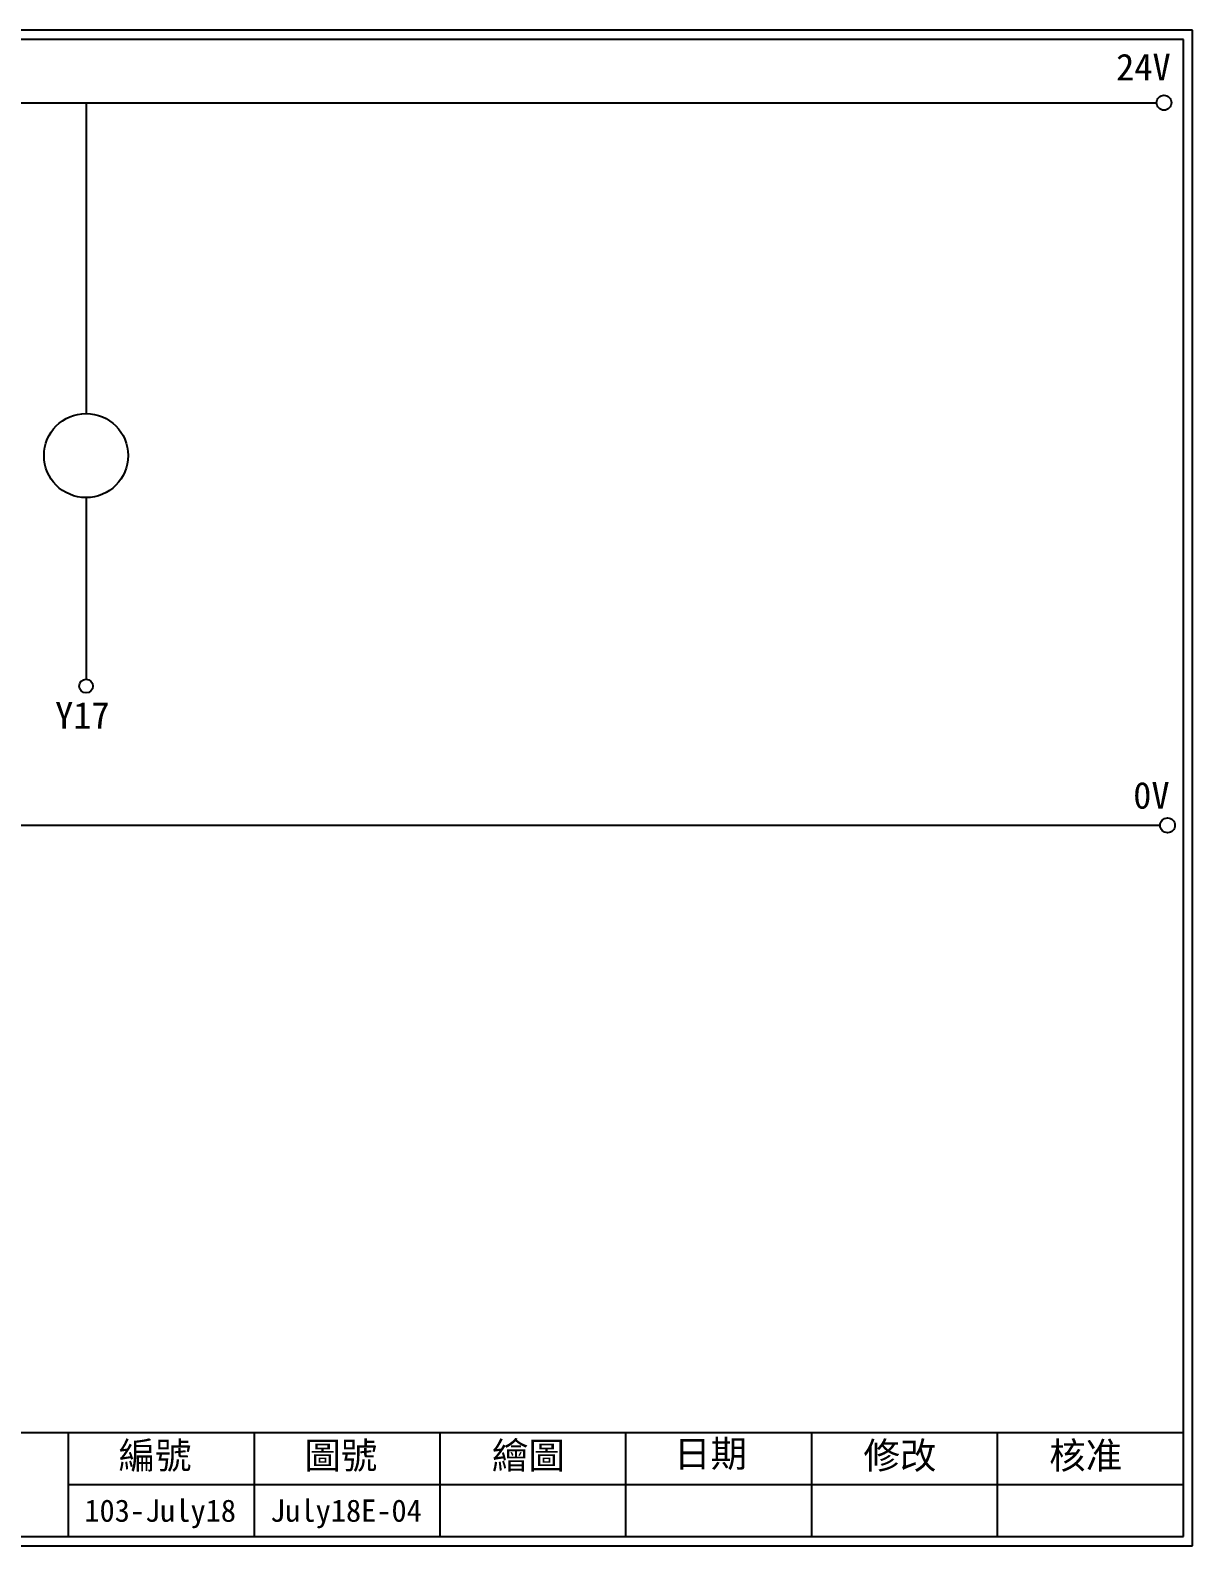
# Model space of a CAD drawing. Extents: x 926 to 1213, y 3 to 207.
# Drawn here: x 1056.3 to 1212.7, y 3 to 207 of the extents above; entities that cross this region are included whole.
import ezdxf

# ---------------------------------------------------------------- set-up
doc = ezdxf.new("R2010")
doc.units = 0
doc.layers.get('0').update_dxf_attribs({"linetype": 'CONTINUOUS'})
doc.layers.add('圖框層', color=7, linetype='CONTINUOUS')
doc.layers.add('標尺寸層', color=3, linetype='CONTINUOUS')
doc.styles.add('STSL', font='kaiu.ttf')

msp = doc.modelspace()

# ---------------------------------------------------------------- linework, layer by layer
for centre in [(1208.88, 197.22), (1209.36, 99.96)]:
    msp.add_circle(centre, 1)
at = {"layer": '圖框層', "color": 7}
for p, q in [((1212.74, 206.97), (925.74, 206.97)), ((1212.74, 3), (1212.74, 206.97)), ((1211.49, 205.72), (926.99, 205.72)), ((1211.49, 4.25), (1211.49, 205.72)), ((926.99, 18.25), (1211.49, 18.25)), ((1061.49, 4.25), (1061.49, 18.25)), ((1086.49, 4.25), (1086.49, 18.25)), ((1111.49, 4.25), (1111.49, 18.25)), ((1136.49, 4.25), (1136.49, 18.25)), ((1161.49, 4.25), (1161.49, 18.25)), ((1186.49, 4.25), (1186.49, 18.25)), ((1061.49, 11.25), (1211.49, 11.25)), ((926.99, 4.25), (1211.49, 4.25)), ((925.74, 3), (1212.74, 3))]:
    msp.add_line(p, q, dxfattribs=at)
at = {"layer": '標尺寸層', "color": 7}
for p, q in [((930.28, 197.22), (1207.88, 197.22)), ((1063.84, 197.22), (1063.84, 155.39)), ((1063.84, 144.07), (1063.84, 119.62)), ((930.49, 99.96), (1208.36, 99.96))]:
    msp.add_line(p, q, dxfattribs=at)
for centre, radius in [((1063.84, 149.73), 5.66), ((1063.84, 118.7), 0.92)]:
    msp.add_circle(centre, radius, dxfattribs=at)

# ---------------------------------------------------------------- texts
at = {"layer": '圖框層', "color": 4, "style": 'STSL'}
for s, height, p in [('24V', 3.6, (1202.44, 200.22)), ('Y17', 3.6, (1059.67, 112.96)), ('0V', 3.6, (1204.74, 102.2)), ('編號', 3.6, (1068.21, 13.34)), ('圖號', 3.6, (1093.21, 13.34)), ('繪圖', 3.6, (1118.44, 13.34)), ('日期', 3.6, (1142.96, 13.59)), ('修改', 3.6, (1168.44, 13.34)), ('核准', 3.6, (1193.44, 13.34)), ('103-July18', 3, (1063.61, 6.22)), ('July18E-04', 3, (1088.61, 6.22))]:
    msp.add_text(s, height=height, dxfattribs=at).set_placement(p)

doc.saveas('drawing.dxf')
